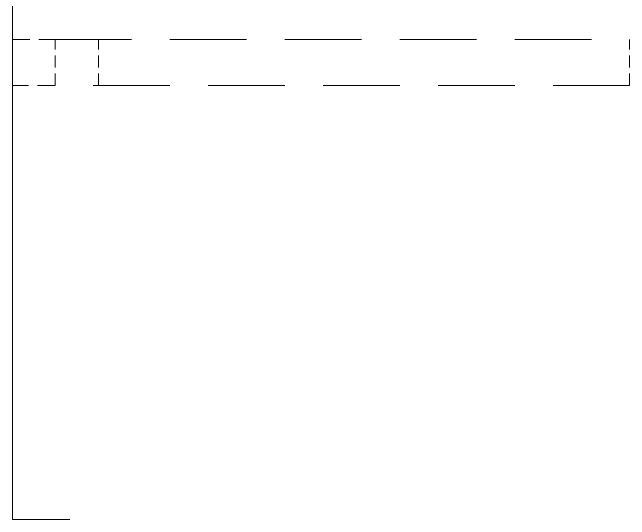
# Model space of a CAD drawing. Header units: millimetres. Extents: x 36 to 2484, y 36 to 1746.
# Drawn here: x 1359.2 to 1466.6, y 1027.6 to 1115.9 of the extents above; entities that cross this region are included whole.
import ezdxf

# ---------------------------------------------------------------- set-up
doc = ezdxf.new("R2010")
doc.units = ezdxf.units.MM
doc.header["$LTSCALE"] = 6
doc.linetypes.add('HIDDEN', pattern=[9.525, 6.35, -3.175])
doc.layers.add('가는파선_A3', color=7, linetype='HIDDEN', lineweight=13, true_color=0x008000)
doc.layers.add('굵은실선_A3', color=7, linetype='Continuous', lineweight=18)

msp = doc.modelspace()

# ---------------------------------------------------------------- linework, layer by layer
at = {"layer": '가는파선_A3', "ltscale": 0.080527}
for p, q in [((1359.168, 1111.127), (1366.591, 1111.127)), ((1366.591, 1103.127), (1359.168, 1103.127))]:
    msp.add_line(p, q, dxfattribs=at)
at = {"layer": '가는파선_A3', "ltscale": 0.349956}
for p, q in [((1366.591, 1111.127), (1466.591, 1111.127)), ((1466.591, 1103.127), (1366.591, 1103.127))]:
    msp.add_line(p, q, dxfattribs=at)
at = {"layer": '가는파선_A3', "ltscale": 0.055011}
for p, q in [((1366.591, 1103.127), (1366.591, 1111.127)), ((1374.168, 1103.127), (1374.168, 1111.127)), ((1466.591, 1103.127), (1466.591, 1111.127))]:
    msp.add_line(p, q, dxfattribs=at)
at = {"layer": '굵은실선_A3'}
for p, q in [((1359.168, 1186.627), (1359.168, 1027.627)), ((1359.168, 1027.627), (1369.168, 1027.627))]:
    msp.add_line(p, q, dxfattribs=at)

doc.saveas('drawing.dxf')
